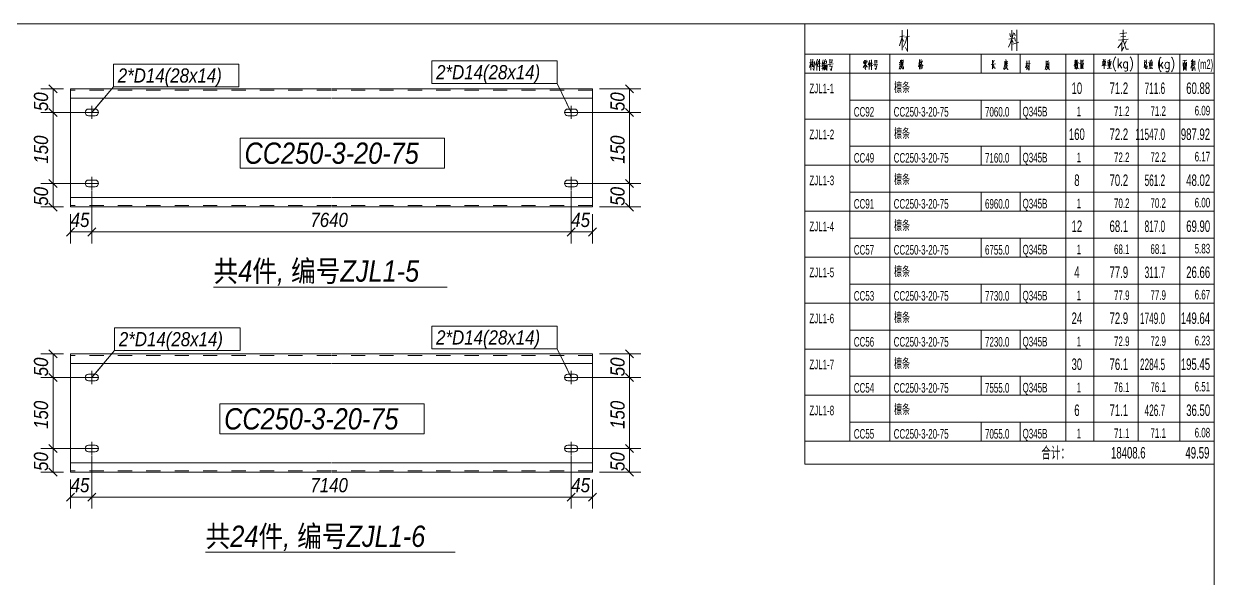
# Model space of a CAD drawing. Header units: millimetres. Extents: x 181 to 4047, y 165 to 2266.
# Drawn here: x 1214.5 to 1382.1, y 1358.8 to 1436.9 of the extents above; entities that cross this region are included whole.
import ezdxf

# ---------------------------------------------------------------- set-up
doc = ezdxf.new("R2010")
doc.units = ezdxf.units.MM
doc.linetypes.add('XKITLINE00', pattern=[0])
doc.linetypes.add('XKITLINE02', pattern=[4, 2, -2])
for name, color, linetype, lineweight in [('Bolt', 7, 'Continuous', 0), ('BoltMark', 3, 'Continuous', 0), ('DrawingSheet', 5, 'Continuous', 0), ('OtherObjectType', 1, 'Continuous', 0), ('Part', 2, 'Continuous', 0), ('PartMark', 3, 'Continuous', 0), ('Z-DIMENSIONS', 1, 'Continuous', 0)]:
    doc.layers.add(name, color=color, linetype=linetype, lineweight=lineweight)
doc.styles.add('Arial Italic', font='ariali.ttf')
doc.styles.add('宋体', font='arial.ttf')

msp = doc.modelspace()

# ---------------------------------------------------------------- linework, layer by layer
at = {"layer": 'Bolt', "color": 3, "linetype": 'XKITLINE00', "lineweight": 0}
for p, q in [((1224.06, 1423.53), (1224.06, 1425.39)), ((1291.57, 1425.39), (1291.57, 1423.53)), ((1223.16, 1424.64), (1223.13, 1424.46)), ((1223.13, 1424.46), (1223.16, 1424.28)), ((1223.13, 1424.46), (1223.13, 1424.46)), ((1224.99, 1424.46), (1223.13, 1424.46)), ((1223.26, 1424.79), (1223.16, 1424.64)), ((1223.16, 1424.28), (1223.26, 1424.13)), ((1223.42, 1424.89), (1223.26, 1424.79)), ((1223.26, 1424.13), (1223.42, 1424.03)), ((1223.59, 1424.93), (1223.42, 1424.89)), ((1223.42, 1424.03), (1223.59, 1423.99)), ((1224.53, 1424.93), (1223.59, 1424.93)), ((1223.59, 1423.99), (1224.53, 1423.99)), ((1224.71, 1424.89), (1224.53, 1424.93)), ((1224.53, 1423.99), (1224.71, 1424.03)), ((1224.86, 1424.79), (1224.71, 1424.89)), ((1224.71, 1424.03), (1224.86, 1424.13)), ((1224.96, 1424.64), (1224.86, 1424.79)), ((1224.86, 1424.13), (1224.96, 1424.28)), ((1224.99, 1424.46), (1224.96, 1424.64)), ((1224.96, 1424.28), (1224.99, 1424.46)), ((1224.99, 1424.46), (1224.99, 1424.46)), ((1290.68, 1424.64), (1290.64, 1424.46)), ((1290.64, 1424.46), (1290.64, 1424.46)), ((1290.64, 1424.46), (1290.68, 1424.28)), ((1290.64, 1424.46), (1292.51, 1424.46)), ((1290.78, 1424.79), (1290.68, 1424.64)), ((1290.68, 1424.28), (1290.78, 1424.13)), ((1290.93, 1424.89), (1290.78, 1424.79)), ((1290.78, 1424.13), (1290.93, 1424.03)), ((1291.11, 1424.93), (1290.93, 1424.89)), ((1290.93, 1424.03), (1291.11, 1423.99)), ((1292.04, 1424.93), (1291.11, 1424.93)), ((1291.11, 1423.99), (1292.04, 1423.99)), ((1292.22, 1424.89), (1292.04, 1424.93)), ((1292.04, 1423.99), (1292.22, 1424.03)), ((1292.37, 1424.79), (1292.22, 1424.89)), ((1292.22, 1424.03), (1292.37, 1424.13)), ((1292.47, 1424.64), (1292.37, 1424.79)), ((1292.37, 1424.13), (1292.47, 1424.28)), ((1292.51, 1424.46), (1292.47, 1424.64)), ((1292.47, 1424.28), (1292.51, 1424.46)), ((1292.51, 1424.46), (1292.51, 1424.46)), ((1224.06, 1413.53), (1224.06, 1415.39)), ((1291.57, 1415.39), (1291.57, 1413.53)), ((1223.16, 1414.64), (1223.13, 1414.46)), ((1223.13, 1414.46), (1223.16, 1414.28)), ((1223.13, 1414.46), (1223.13, 1414.46)), ((1224.99, 1414.46), (1223.13, 1414.46)), ((1223.26, 1414.79), (1223.16, 1414.64)), ((1223.16, 1414.28), (1223.26, 1414.13)), ((1223.42, 1414.89), (1223.26, 1414.79)), ((1223.26, 1414.13), (1223.42, 1414.03)), ((1223.59, 1414.93), (1223.42, 1414.89)), ((1223.42, 1414.03), (1223.59, 1413.99)), ((1224.53, 1414.93), (1223.59, 1414.93)), ((1223.59, 1413.99), (1224.53, 1413.99)), ((1224.71, 1414.89), (1224.53, 1414.93)), ((1224.53, 1413.99), (1224.71, 1414.03)), ((1224.86, 1414.79), (1224.71, 1414.89)), ((1224.71, 1414.03), (1224.86, 1414.13)), ((1224.96, 1414.64), (1224.86, 1414.79)), ((1224.86, 1414.13), (1224.96, 1414.28)), ((1224.99, 1414.46), (1224.96, 1414.64)), ((1224.96, 1414.28), (1224.99, 1414.46)), ((1224.99, 1414.46), (1224.99, 1414.46)), ((1290.68, 1414.64), (1290.64, 1414.46)), ((1290.64, 1414.46), (1290.64, 1414.46)), ((1290.64, 1414.46), (1290.68, 1414.28)), ((1290.64, 1414.46), (1292.51, 1414.46)), ((1290.78, 1414.79), (1290.68, 1414.64)), ((1290.68, 1414.28), (1290.78, 1414.13)), ((1290.93, 1414.89), (1290.78, 1414.79)), ((1290.78, 1414.13), (1290.93, 1414.03)), ((1291.11, 1414.93), (1290.93, 1414.89)), ((1290.93, 1414.03), (1291.11, 1413.99)), ((1292.04, 1414.93), (1291.11, 1414.93)), ((1291.11, 1413.99), (1292.04, 1413.99)), ((1292.22, 1414.89), (1292.04, 1414.93)), ((1292.04, 1413.99), (1292.22, 1414.03)), ((1292.37, 1414.79), (1292.22, 1414.89)), ((1292.22, 1414.03), (1292.37, 1414.13)), ((1292.47, 1414.64), (1292.37, 1414.79)), ((1292.37, 1414.13), (1292.47, 1414.28)), ((1292.51, 1414.46), (1292.47, 1414.64)), ((1292.47, 1414.28), (1292.51, 1414.46)), ((1292.51, 1414.46), (1292.51, 1414.46)), ((1223.16, 1387.28), (1223.13, 1387.1)), ((1223.13, 1387.1), (1223.16, 1386.92)), ((1223.13, 1387.1), (1223.13, 1387.1)), ((1224.99, 1387.1), (1223.13, 1387.1)), ((1223.26, 1387.43), (1223.16, 1387.28)), ((1223.16, 1386.92), (1223.26, 1386.77)), ((1223.42, 1387.53), (1223.26, 1387.43)), ((1223.26, 1386.77), (1223.42, 1386.67)), ((1223.59, 1387.56), (1223.42, 1387.53)), ((1223.42, 1386.67), (1223.59, 1386.63)), ((1224.53, 1387.56), (1223.59, 1387.56)), ((1223.59, 1386.63), (1224.53, 1386.63)), ((1224.06, 1386.16), (1224.06, 1388.03)), ((1224.71, 1387.53), (1224.53, 1387.56)), ((1224.53, 1386.63), (1224.71, 1386.67)), ((1224.86, 1387.43), (1224.71, 1387.53)), ((1224.71, 1386.67), (1224.86, 1386.77)), ((1224.96, 1387.28), (1224.86, 1387.43)), ((1224.86, 1386.77), (1224.96, 1386.92)), ((1224.99, 1387.1), (1224.96, 1387.28)), ((1224.96, 1386.92), (1224.99, 1387.1)), ((1224.99, 1387.1), (1224.99, 1387.1)), ((1290.68, 1387.28), (1290.64, 1387.1)), ((1290.64, 1387.1), (1290.64, 1387.1)), ((1290.64, 1387.1), (1290.68, 1386.92)), ((1290.64, 1387.1), (1292.51, 1387.1)), ((1290.78, 1387.43), (1290.68, 1387.28)), ((1290.68, 1386.92), (1290.78, 1386.77)), ((1290.93, 1387.53), (1290.78, 1387.43)), ((1290.78, 1386.77), (1290.93, 1386.67)), ((1291.11, 1387.56), (1290.93, 1387.53)), ((1290.93, 1386.67), (1291.11, 1386.63)), ((1292.04, 1387.56), (1291.11, 1387.56)), ((1291.11, 1386.63), (1292.04, 1386.63)), ((1291.57, 1388.03), (1291.57, 1386.16)), ((1292.22, 1387.53), (1292.04, 1387.56)), ((1292.04, 1386.63), (1292.22, 1386.67)), ((1292.37, 1387.43), (1292.22, 1387.53)), ((1292.22, 1386.67), (1292.37, 1386.77)), ((1292.47, 1387.28), (1292.37, 1387.43)), ((1292.37, 1386.77), (1292.47, 1386.92)), ((1292.51, 1387.1), (1292.47, 1387.28)), ((1292.47, 1386.92), (1292.51, 1387.1)), ((1292.51, 1387.1), (1292.51, 1387.1)), ((1223.16, 1377.28), (1223.13, 1377.1)), ((1223.13, 1377.1), (1223.16, 1376.92)), ((1223.13, 1377.1), (1223.13, 1377.1)), ((1224.99, 1377.1), (1223.13, 1377.1)), ((1223.26, 1377.43), (1223.16, 1377.28)), ((1223.16, 1376.92), (1223.26, 1376.77)), ((1223.42, 1377.53), (1223.26, 1377.43)), ((1223.26, 1376.77), (1223.42, 1376.67)), ((1223.59, 1377.56), (1223.42, 1377.53)), ((1223.42, 1376.67), (1223.59, 1376.63)), ((1224.53, 1377.56), (1223.59, 1377.56)), ((1223.59, 1376.63), (1224.53, 1376.63)), ((1224.06, 1376.16), (1224.06, 1378.03)), ((1224.71, 1377.53), (1224.53, 1377.56)), ((1224.53, 1376.63), (1224.71, 1376.67)), ((1224.86, 1377.43), (1224.71, 1377.53)), ((1224.71, 1376.67), (1224.86, 1376.77)), ((1224.96, 1377.28), (1224.86, 1377.43)), ((1224.86, 1376.77), (1224.96, 1376.92)), ((1224.99, 1377.1), (1224.96, 1377.28)), ((1224.96, 1376.92), (1224.99, 1377.1)), ((1224.99, 1377.1), (1224.99, 1377.1)), ((1290.68, 1377.28), (1290.64, 1377.1)), ((1290.64, 1377.1), (1290.64, 1377.1)), ((1290.64, 1377.1), (1290.68, 1376.92)), ((1290.64, 1377.1), (1292.51, 1377.1)), ((1290.78, 1377.43), (1290.68, 1377.28)), ((1290.68, 1376.92), (1290.78, 1376.77)), ((1290.93, 1377.53), (1290.78, 1377.43)), ((1290.78, 1376.77), (1290.93, 1376.67)), ((1291.11, 1377.56), (1290.93, 1377.53)), ((1290.93, 1376.67), (1291.11, 1376.63)), ((1292.04, 1377.56), (1291.11, 1377.56)), ((1291.11, 1376.63), (1292.04, 1376.63)), ((1291.57, 1378.03), (1291.57, 1376.16)), ((1292.22, 1377.53), (1292.04, 1377.56)), ((1292.04, 1376.63), (1292.22, 1376.67)), ((1292.37, 1377.43), (1292.22, 1377.53)), ((1292.22, 1376.67), (1292.37, 1376.77)), ((1292.47, 1377.28), (1292.37, 1377.43)), ((1292.37, 1376.77), (1292.47, 1376.92)), ((1292.51, 1377.1), (1292.47, 1377.28)), ((1292.47, 1376.92), (1292.51, 1377.1)), ((1292.51, 1377.1), (1292.51, 1377.1))]:
    msp.add_line(p, q, dxfattribs=at)
at = {"layer": 'BoltMark', "color": 3, "linetype": 'XKITLINE00', "lineweight": 0}
for p, q in [((1227.12, 1431.25), (1244.78, 1431.25)), ((1227.12, 1428.05), (1227.12, 1431.25)), ((1244.78, 1428.05), (1244.78, 1431.25)), ((1271.96, 1431.72), (1289.62, 1431.72)), ((1271.96, 1428.52), (1271.96, 1431.72)), ((1289.62, 1428.52), (1289.62, 1431.72)), ((1271.96, 1428.52), (1289.62, 1428.52)), ((1291.57, 1424.46), (1289.62, 1428.52)), ((1224.06, 1424.46), (1227.12, 1428.05)), ((1227.12, 1428.05), (1244.78, 1428.05)), ((1225.68, 1426.36), (1224.06, 1424.46)), ((1290.49, 1426.71), (1291.57, 1424.46)), ((1227.28, 1394.11), (1244.94, 1394.11)), ((1227.28, 1390.91), (1227.28, 1394.11)), ((1244.94, 1390.91), (1244.94, 1394.11)), ((1271.96, 1394.36), (1289.62, 1394.36)), ((1271.96, 1391.16), (1271.96, 1394.36)), ((1289.62, 1391.16), (1289.62, 1394.36)), ((1224.06, 1387.1), (1227.28, 1390.91)), ((1227.28, 1390.91), (1244.94, 1390.91)), ((1271.96, 1391.16), (1289.62, 1391.16)), ((1291.57, 1387.1), (1289.62, 1391.16)), ((1225.67, 1389.01), (1224.06, 1387.1)), ((1290.49, 1389.35), (1291.57, 1387.1))]:
    msp.add_line(p, q, dxfattribs=at)
at = {"layer": 'DrawingSheet', "color": 5, "linetype": 'XKITLINE00', "lineweight": 0}
for p, q in [((1382.15, 1436.93), (1119.35, 1436.93)), ((1382.15, 1252.43), (1382.15, 1436.93))]:
    msp.add_line(p, q, dxfattribs=at)
at = {"layer": 'OtherObjectType', "color": 6, "linetype": 'XKITLINE00', "lineweight": 0}
for p, q in [((1324.48, 1436.93), (1324.48, 1429.97)), ((1324.48, 1432.67), (1382.15, 1432.67)), ((1330.85, 1432.67), (1330.85, 1429.97)), ((1336.47, 1432.67), (1336.47, 1429.97)), ((1349.32, 1432.67), (1349.32, 1429.97)), ((1354.83, 1432.67), (1354.83, 1429.97)), ((1361.25, 1432.67), (1361.25, 1429.97)), ((1365.19, 1432.67), (1365.19, 1429.97)), ((1371.46, 1432.67), (1371.46, 1429.97)), ((1377.29, 1432.67), (1377.29, 1429.97)), ((1324.48, 1429.97), (1324.48, 1426.19)), ((1382.15, 1429.97), (1324.48, 1429.97)), ((1330.85, 1429.97), (1330.85, 1426.19)), ((1336.47, 1429.97), (1336.47, 1426.19)), ((1361.25, 1429.97), (1361.25, 1426.19)), ((1365.19, 1429.97), (1365.19, 1426.19)), ((1371.46, 1429.97), (1371.46, 1426.19)), ((1377.29, 1429.97), (1377.29, 1426.19)), ((1324.48, 1426.19), (1324.48, 1423.49)), ((1330.85, 1426.19), (1330.85, 1423.49)), ((1330.85, 1426.19), (1382.15, 1426.19)), ((1336.47, 1426.19), (1336.47, 1423.49)), ((1349.32, 1426.19), (1349.32, 1423.49)), ((1354.83, 1426.19), (1354.83, 1423.49)), ((1361.25, 1426.19), (1361.25, 1423.49)), ((1365.19, 1426.19), (1365.19, 1423.49)), ((1371.46, 1426.19), (1371.46, 1423.49)), ((1377.29, 1426.19), (1377.29, 1423.49)), ((1324.48, 1423.49), (1324.48, 1419.71)), ((1382.15, 1423.49), (1324.48, 1423.49)), ((1330.85, 1423.49), (1382.15, 1423.49)), ((1330.85, 1423.49), (1330.85, 1419.71)), ((1336.47, 1423.49), (1336.47, 1419.71)), ((1361.25, 1423.49), (1361.25, 1419.71)), ((1365.19, 1423.49), (1365.19, 1419.71)), ((1371.46, 1423.49), (1371.46, 1419.71)), ((1377.29, 1423.49), (1377.29, 1419.71)), ((1324.48, 1419.71), (1324.48, 1417.01)), ((1330.85, 1419.71), (1330.85, 1417.01)), ((1330.85, 1419.71), (1382.15, 1419.71)), ((1336.47, 1419.71), (1336.47, 1417.01)), ((1349.32, 1419.71), (1349.32, 1417.01)), ((1354.83, 1419.71), (1354.83, 1417.01)), ((1361.25, 1419.71), (1361.25, 1417.01)), ((1365.19, 1419.71), (1365.19, 1417.01)), ((1371.46, 1419.71), (1371.46, 1417.01)), ((1377.29, 1419.71), (1377.29, 1417.01)), ((1324.48, 1417.01), (1324.48, 1413.23)), ((1382.15, 1417.01), (1324.48, 1417.01)), ((1330.85, 1417.01), (1382.15, 1417.01)), ((1330.85, 1417.01), (1330.85, 1413.23)), ((1336.47, 1417.01), (1336.47, 1413.23)), ((1361.25, 1417.01), (1361.25, 1413.23)), ((1365.19, 1417.01), (1365.19, 1413.23)), ((1371.46, 1417.01), (1371.46, 1413.23)), ((1377.29, 1417.01), (1377.29, 1413.23)), ((1324.48, 1413.23), (1324.48, 1410.53)), ((1330.85, 1413.23), (1330.85, 1410.53)), ((1330.85, 1413.23), (1382.15, 1413.23)), ((1336.47, 1413.23), (1336.47, 1410.53)), ((1349.32, 1413.23), (1349.32, 1410.53)), ((1354.83, 1413.23), (1354.83, 1410.53)), ((1361.25, 1413.23), (1361.25, 1410.53)), ((1365.19, 1413.23), (1365.19, 1410.53)), ((1371.46, 1413.23), (1371.46, 1410.53)), ((1377.29, 1413.23), (1377.29, 1410.53)), ((1324.48, 1410.53), (1324.48, 1406.75)), ((1382.15, 1410.53), (1324.48, 1410.53)), ((1330.85, 1410.53), (1382.15, 1410.53)), ((1330.85, 1410.53), (1330.85, 1406.75)), ((1336.47, 1410.53), (1336.47, 1406.75)), ((1361.25, 1410.53), (1361.25, 1406.75)), ((1365.19, 1410.53), (1365.19, 1406.75)), ((1371.46, 1410.53), (1371.46, 1406.75)), ((1377.29, 1410.53), (1377.29, 1406.75)), ((1324.48, 1406.75), (1324.48, 1404.05)), ((1330.85, 1406.75), (1330.85, 1404.05)), ((1330.85, 1406.75), (1382.15, 1406.75)), ((1336.47, 1406.75), (1336.47, 1404.05)), ((1349.32, 1406.75), (1349.32, 1404.05)), ((1354.83, 1406.75), (1354.83, 1404.05)), ((1361.25, 1406.75), (1361.25, 1404.05)), ((1365.19, 1406.75), (1365.19, 1404.05)), ((1371.46, 1406.75), (1371.46, 1404.05)), ((1377.29, 1406.75), (1377.29, 1404.05)), ((1324.48, 1404.05), (1324.48, 1400.27)), ((1382.15, 1404.05), (1324.48, 1404.05)), ((1330.85, 1404.05), (1382.15, 1404.05)), ((1330.85, 1404.05), (1330.85, 1400.27)), ((1336.47, 1404.05), (1336.47, 1400.27)), ((1361.25, 1404.05), (1361.25, 1400.27)), ((1365.19, 1404.05), (1365.19, 1400.27)), ((1371.46, 1404.05), (1371.46, 1400.27)), ((1377.29, 1404.05), (1377.29, 1400.27)), ((1324.48, 1400.27), (1324.48, 1397.57)), ((1330.85, 1400.27), (1330.85, 1397.57)), ((1330.85, 1400.27), (1382.15, 1400.27)), ((1336.47, 1400.27), (1336.47, 1397.57)), ((1349.32, 1400.27), (1349.32, 1397.57)), ((1354.83, 1400.27), (1354.83, 1397.57)), ((1361.25, 1400.27), (1361.25, 1397.57)), ((1365.19, 1400.27), (1365.19, 1397.57)), ((1371.46, 1400.27), (1371.46, 1397.57)), ((1377.29, 1400.27), (1377.29, 1397.57)), ((1241.21, 1399.86), (1274.1, 1399.86)), ((1324.48, 1397.57), (1324.48, 1393.79)), ((1382.15, 1397.57), (1324.48, 1397.57)), ((1330.85, 1397.57), (1382.15, 1397.57)), ((1330.85, 1397.57), (1330.85, 1393.79)), ((1336.47, 1397.57), (1336.47, 1393.79)), ((1361.25, 1397.57), (1361.25, 1393.79)), ((1365.19, 1397.57), (1365.19, 1393.79)), ((1371.46, 1397.57), (1371.46, 1393.79)), ((1377.29, 1397.57), (1377.29, 1393.79)), ((1324.48, 1393.79), (1324.48, 1391.09)), ((1330.85, 1393.79), (1330.85, 1391.09)), ((1330.85, 1393.79), (1382.15, 1393.79)), ((1336.47, 1393.79), (1336.47, 1391.09)), ((1349.32, 1393.79), (1349.32, 1391.09)), ((1354.83, 1393.79), (1354.83, 1391.09)), ((1361.25, 1393.79), (1361.25, 1391.09)), ((1365.19, 1393.79), (1365.19, 1391.09)), ((1371.46, 1393.79), (1371.46, 1391.09)), ((1377.29, 1393.79), (1377.29, 1391.09)), ((1324.48, 1391.09), (1324.48, 1387.31)), ((1382.15, 1391.09), (1324.48, 1391.09)), ((1330.85, 1391.09), (1382.15, 1391.09)), ((1330.85, 1391.09), (1330.85, 1387.31)), ((1336.47, 1391.09), (1336.47, 1387.31)), ((1361.25, 1391.09), (1361.25, 1387.31)), ((1365.19, 1391.09), (1365.19, 1387.31)), ((1371.46, 1391.09), (1371.46, 1387.31)), ((1377.29, 1391.09), (1377.29, 1387.31)), ((1324.48, 1387.31), (1324.48, 1384.61)), ((1330.85, 1387.31), (1330.85, 1384.61)), ((1330.85, 1387.31), (1382.15, 1387.31)), ((1336.47, 1387.31), (1336.47, 1384.61)), ((1349.32, 1387.31), (1349.32, 1384.61)), ((1354.83, 1387.31), (1354.83, 1384.61)), ((1361.25, 1387.31), (1361.25, 1384.61)), ((1365.19, 1387.31), (1365.19, 1384.61)), ((1371.46, 1387.31), (1371.46, 1384.61)), ((1377.29, 1387.31), (1377.29, 1384.61)), ((1324.48, 1384.61), (1324.48, 1380.83)), ((1382.15, 1384.61), (1324.48, 1384.61)), ((1330.85, 1384.61), (1382.15, 1384.61)), ((1330.85, 1384.61), (1330.85, 1380.83)), ((1336.47, 1384.61), (1336.47, 1380.83)), ((1361.25, 1384.61), (1361.25, 1380.83)), ((1365.19, 1384.61), (1365.19, 1380.83)), ((1371.46, 1384.61), (1371.46, 1380.83)), ((1377.29, 1384.61), (1377.29, 1380.83)), ((1324.48, 1380.83), (1324.48, 1378.13)), ((1330.85, 1380.83), (1330.85, 1378.13)), ((1330.85, 1380.83), (1382.15, 1380.83)), ((1336.47, 1380.83), (1336.47, 1378.13)), ((1349.32, 1380.83), (1349.32, 1378.13)), ((1354.83, 1380.83), (1354.83, 1378.13)), ((1361.25, 1380.83), (1361.25, 1378.13)), ((1365.19, 1380.83), (1365.19, 1378.13)), ((1371.46, 1380.83), (1371.46, 1378.13)), ((1377.29, 1380.83), (1377.29, 1378.13)), ((1324.48, 1378.13), (1324.48, 1374.89)), ((1324.48, 1378.13), (1382.15, 1378.13)), ((1330.85, 1378.13), (1382.15, 1378.13)), ((1324.48, 1374.89), (1382.15, 1374.89)), ((1240.09, 1362.5), (1275.22, 1362.5))]:
    msp.add_line(p, q, dxfattribs=at)
at = {"layer": 'OtherObjectType', "color": 2, "linetype": 'XKITLINE00', "lineweight": 0}
for p, q in [((1338.48, 1435.23), (1337.85, 1435.08)), ((1338.21, 1433.21), (1338.21, 1436.06)), ((1338.96, 1436.15), (1338.96, 1433.04)), ((1353.36, 1435.59), (1353.46, 1435.08)), ((1353.63, 1436.06), (1353.63, 1433.18)), ((1353.86, 1435.66), (1353.71, 1434.89)), ((1354.01, 1435.62), (1354.13, 1435.23)), ((1354.34, 1433.11), (1354.34, 1436.09)), ((1368.85, 1435.53), (1369.86, 1435.66)), ((1369.34, 1436.09), (1369.34, 1434.72)), ((1337.82, 1433.82), (1338.21, 1435.08)), ((1338.44, 1434.42), (1338.21, 1434.89)), ((1338.61, 1434.22), (1338.36, 1433.65)), ((1338.56, 1435.06), (1339.21, 1435.19)), ((1338.91, 1435.12), (1338.61, 1434.22)), ((1338.96, 1433.04), (1338.69, 1433.58)), ((1353.41, 1434.18), (1353.18, 1433.65)), ((1353.23, 1434.78), (1353.91, 1434.91)), ((1353.63, 1434.85), (1353.41, 1434.18)), ((1353.63, 1434.72), (1353.83, 1434.29)), ((1353.8, 1434.05), (1354.64, 1434.35)), ((1354.01, 1434.99), (1354.16, 1434.48)), ((1369.04, 1434.18), (1368.6, 1433.54)), ((1370.01, 1434.78), (1368.68, 1434.61)), ((1368.98, 1435.08), (1369.71, 1435.19)), ((1369.31, 1434.68), (1369.04, 1434.18)), ((1369.09, 1433.07), (1369.44, 1433.65)), ((1369.14, 1434.29), (1369.14, 1433.15)), ((1369.31, 1434.61), (1369.77, 1433.37)), ((1369.78, 1434.52), (1369.53, 1434.01)), ((1369.77, 1433.37), (1370.07, 1433.37))]:
    msp.add_line(p, q, dxfattribs=at)
at = {"layer": 'OtherObjectType', "color": 4, "linetype": 'XKITLINE00', "lineweight": 0}
for p, q in [((1325.34, 1431.97), (1325.34, 1430.4)), ((1325.55, 1431.48), (1325.64, 1431.97)), ((1326.27, 1431.94), (1325.99, 1431.12)), ((1326.54, 1431.95), (1326.54, 1430.31)), ((1327.07, 1431.87), (1326.92, 1431.28)), ((1327.37, 1431.95), (1327.45, 1431.75)), ((1327.99, 1431.94), (1327.99, 1431.36)), ((1328.34, 1431.9), (1328.31, 1431.48)), ((1340.65, 1431.9), (1340.65, 1430.58)), ((1340.89, 1431.9), (1340.77, 1431.4)), ((1352.81, 1431.89), (1352.86, 1431.65)), ((1362.62, 1431.88), (1362.62, 1431.2)), ((1362.87, 1431.88), (1362.85, 1431.61)), ((1363.36, 1431.87), (1363.36, 1431.44)), ((1366.52, 1431.93), (1366.6, 1431.67)), ((1366.78, 1431.94), (1366.68, 1431.63)), ((1367.52, 1431.91), (1367.39, 1431.79)), ((1368.09, 1431.97), (1367.99, 1431.72)), ((1368.18, 1432.17), (1368.09, 1431.97)), ((1368.28, 1432.29), (1368.18, 1432.17)), ((1368.62, 1432.04), (1368.62, 1430.69)), ((1370.3, 1432.29), (1370.39, 1432.17)), ((1370.39, 1432.17), (1370.49, 1431.97)), ((1370.49, 1431.97), (1370.59, 1431.72)), ((1374.46, 1431.92), (1374.36, 1431.66)), ((1374.45, 1431.99), (1374.45, 1430.64)), ((1374.56, 1432.12), (1374.46, 1431.92)), ((1374.66, 1432.24), (1374.56, 1432.12)), ((1376.14, 1432.24), (1376.23, 1432.12)), ((1376.23, 1432.12), (1376.33, 1431.92)), ((1376.33, 1431.92), (1376.42, 1431.66)), ((1379.14, 1431.91), (1378.92, 1431.59)), ((1325.13, 1430.76), (1325.34, 1431.44)), ((1325.49, 1431.51), (1325.15, 1431.44)), ((1325.34, 1431.29), (1325.45, 1431.15)), ((1325.46, 1431.12), (1325.55, 1431.48)), ((1325.7, 1430.92), (1325.49, 1430.85)), ((1325.53, 1430.87), (1325.65, 1431.33)), ((1325.55, 1431.49), (1325.87, 1431.56)), ((1325.77, 1430.34), (1325.64, 1430.63)), ((1325.75, 1430.8), (1325.67, 1431.04)), ((1325.82, 1430.83), (1325.77, 1430.34)), ((1325.87, 1431.63), (1325.82, 1430.83)), ((1326.16, 1431.6), (1326.16, 1430.36)), ((1326.25, 1430.92), (1326.77, 1430.99)), ((1326.36, 1431.34), (1326.27, 1431.02)), ((1326.4, 1431.72), (1326.36, 1431.34)), ((1326.37, 1431.34), (1326.72, 1431.4)), ((1326.89, 1431.26), (1327.07, 1431.34)), ((1327.12, 1431.04), (1326.89, 1430.9)), ((1326.89, 1430.6), (1327.12, 1430.83)), ((1327.12, 1431.48), (1326.92, 1430.92)), ((1327.16, 1430.73), (1327.04, 1430.39)), ((1327.22, 1431.04), (1327.16, 1430.73)), ((1327.24, 1431.78), (1327.22, 1431.04)), ((1327.56, 1431.4), (1327.22, 1431.34)), ((1327.24, 1430.42), (1327.22, 1431.19)), ((1327.24, 1431.63), (1327.55, 1431.68)), ((1327.24, 1431.1), (1327.6, 1431.15)), ((1327.32, 1430.81), (1327.54, 1430.85)), ((1327.36, 1431.1), (1327.36, 1430.51)), ((1327.47, 1430.51), (1327.49, 1431.14)), ((1327.56, 1431.72), (1327.54, 1431.4)), ((1327.59, 1430.34), (1327.54, 1430.49)), ((1327.62, 1431.19), (1327.59, 1430.34)), ((1327.79, 1431.21), (1328.49, 1431.28)), ((1328.34, 1430.97), (1327.96, 1430.9)), ((1327.99, 1431.8), (1328.31, 1431.86)), ((1328.34, 1431.48), (1327.99, 1431.44)), ((1328.04, 1431.22), (1327.99, 1430.92)), ((1328.19, 1430.29), (1328.07, 1430.58)), ((1328.35, 1431.02), (1328.19, 1430.29)), ((1332.88, 1431.04), (1332.69, 1430.79)), ((1332.79, 1431.69), (1332.75, 1431.41)), ((1332.78, 1431.6), (1333.26, 1431.67)), ((1332.82, 1431.46), (1332.95, 1431.5)), ((1332.82, 1431.33), (1332.95, 1431.36)), ((1332.83, 1431.75), (1333.19, 1431.81)), ((1333.02, 1431.31), (1332.88, 1431.04)), ((1332.91, 1430.84), (1333.12, 1430.89)), ((1332.92, 1430.71), (1333.1, 1430.5)), ((1332.96, 1431.08), (1333.03, 1430.95)), ((1333.15, 1430.91), (1333, 1430.62)), ((1333.01, 1431.77), (1333.01, 1431.35)), ((1333.01, 1431.25), (1333.28, 1430.89)), ((1333.07, 1431.5), (1333.19, 1431.52)), ((1333.07, 1431.36), (1333.19, 1431.39)), ((1333.27, 1431.72), (1333.23, 1431.5)), ((1333.28, 1430.89), (1333.32, 1430.89)), ((1333.64, 1431.82), (1333.42, 1431.14)), ((1333.56, 1431.54), (1333.56, 1430.51)), ((1333.67, 1431.17), (1333.61, 1430.9)), ((1333.63, 1430.98), (1334.07, 1431.04)), ((1333.7, 1431.48), (1333.67, 1431.17)), ((1333.74, 1431.33), (1334.03, 1431.38)), ((1333.87, 1431.84), (1333.87, 1430.47)), ((1334.18, 1431.21), (1334.76, 1431.27)), ((1334.64, 1431.02), (1334.33, 1430.96)), ((1334.35, 1431.82), (1334.35, 1431.35)), ((1334.35, 1431.71), (1334.63, 1431.73)), ((1334.64, 1431.44), (1334.35, 1431.41)), ((1334.39, 1431.23), (1334.35, 1430.98)), ((1334.51, 1430.45), (1334.42, 1430.69)), ((1334.65, 1431.06), (1334.51, 1430.45)), ((1334.64, 1431.79), (1334.62, 1431.44)), ((1337.87, 1430.81), (1337.76, 1430.54)), ((1338.06, 1431.28), (1337.78, 1431.22)), ((1337.8, 1431.48), (1338.04, 1431.53)), ((1337.94, 1431.21), (1337.87, 1430.81)), ((1338.04, 1430.73), (1337.9, 1430.56)), ((1337.92, 1431.12), (1338.03, 1430.87)), ((1337.96, 1431.79), (1337.94, 1431.21)), ((1338.15, 1431.04), (1338.04, 1430.73)), ((1338.1, 1431.86), (1338.1, 1431.07)), ((1338.32, 1431.78), (1338.1, 1431.75)), ((1338.21, 1431.58), (1338.15, 1431.04)), ((1338.22, 1431.14), (1338.22, 1430.67)), ((1338.22, 1430.67), (1338.26, 1430.6)), ((1338.26, 1430.6), (1338.39, 1430.6)), ((1338.3, 1431.07), (1338.32, 1431.84)), ((1338.39, 1430.6), (1338.38, 1430.92)), ((1340.65, 1431.41), (1340.5, 1430.87)), ((1340.52, 1431.41), (1340.75, 1431.48)), ((1340.65, 1431.86), (1340.65, 1430.56)), ((1340.65, 1431.33), (1340.73, 1431.14)), ((1340.87, 1431.23), (1340.71, 1430.96)), ((1340.84, 1431.63), (1341.04, 1431.68)), ((1340.84, 1431.06), (1340.84, 1430.56)), ((1340.84, 1431), (1341.04, 1431.02)), ((1340.84, 1430.67), (1341.04, 1430.7)), ((1340.85, 1431.52), (1341.08, 1431.06)), ((1340.93, 1431.38), (1340.87, 1431.23)), ((1341.06, 1431.71), (1340.93, 1431.38)), ((1341.04, 1431.07), (1341.03, 1430.7)), ((1341.08, 1431.06), (1341.17, 1431.06)), ((1350.72, 1431.2), (1351.34, 1431.29)), ((1351.08, 1430.86), (1350.89, 1430.59)), ((1350.92, 1431.83), (1350.92, 1430.64)), ((1351.08, 1431.58), (1350.92, 1431.37)), ((1351.01, 1431.23), (1351.22, 1430.68)), ((1351.18, 1431.8), (1351.08, 1431.58)), ((1351.22, 1430.68), (1351.34, 1430.7)), ((1352.57, 1430.77), (1352.48, 1430.53)), ((1352.64, 1431.22), (1352.57, 1430.77)), ((1352.58, 1430.51), (1352.86, 1430.76)), ((1352.65, 1431.68), (1352.64, 1431.22)), ((1352.65, 1431.56), (1353.1, 1431.64)), ((1352.66, 1431.33), (1353.1, 1431.38)), ((1352.74, 1431.01), (1352.97, 1431.06)), ((1352.74, 1430.93), (1353.06, 1430.51)), ((1352.78, 1431.56), (1352.78, 1431.12)), ((1352.78, 1431.16), (1352.96, 1431.19)), ((1352.86, 1430.76), (1352.92, 1430.89)), ((1352.92, 1430.89), (1352.98, 1431.1)), ((1352.93, 1431.19), (1352.94, 1431.58)), ((1353.06, 1430.51), (1353.13, 1430.51)), ((1355.58, 1430.74), (1355.76, 1431.3)), ((1355.89, 1431.37), (1355.61, 1431.3)), ((1355.76, 1430.47), (1355.76, 1431.74)), ((1355.86, 1431.01), (1355.76, 1431.22)), ((1355.94, 1430.87), (1355.82, 1430.61)), ((1355.91, 1431.29), (1356.21, 1431.35)), ((1356.07, 1431.27), (1355.94, 1430.87)), ((1356.09, 1430.4), (1355.97, 1430.63)), ((1356.09, 1431.78), (1356.09, 1430.4)), ((1358.44, 1430.84), (1358.35, 1430.49)), ((1358.47, 1431.2), (1358.44, 1430.84)), ((1358.48, 1431.74), (1358.47, 1431.2)), ((1358.86, 1431.72), (1358.48, 1431.59)), ((1358.62, 1430.57), (1358.5, 1430.44)), ((1358.51, 1431.35), (1358.95, 1431.45)), ((1358.58, 1431.24), (1358.58, 1430.76)), ((1358.84, 1431.2), (1358.58, 1431.14)), ((1358.68, 1430.76), (1358.62, 1430.57)), ((1358.72, 1431.03), (1358.68, 1430.76)), ((1358.7, 1431.17), (1358.71, 1431.62)), ((1358.73, 1430.76), (1358.93, 1430.46)), ((1358.86, 1431.28), (1358.84, 1430.74)), ((1362.62, 1431.48), (1362.44, 1431.08)), ((1362.47, 1431.47), (1362.8, 1431.53)), ((1362.47, 1430.99), (1362.7, 1431.07)), ((1362.6, 1430.71), (1362.5, 1430.59)), ((1362.52, 1431.76), (1362.57, 1431.55)), ((1362.61, 1431.17), (1362.54, 1430.86)), ((1362.54, 1430.86), (1362.74, 1430.71)), ((1362.67, 1430.89), (1362.6, 1430.71)), ((1362.62, 1431.45), (1362.75, 1431.26)), ((1362.72, 1431.15), (1362.67, 1430.89)), ((1362.74, 1431.81), (1362.69, 1431.51)), ((1362.84, 1430.8), (1362.7, 1430.56)), ((1362.81, 1431.42), (1362.75, 1431.14)), ((1362.78, 1431.26), (1362.96, 1430.62)), ((1362.85, 1431.61), (1362.81, 1431.42)), ((1362.81, 1431.42), (1363.03, 1431.47)), ((1362.9, 1431.07), (1362.84, 1430.8)), ((1362.94, 1431.45), (1362.9, 1431.07)), ((1362.96, 1430.62), (1363.06, 1430.62)), ((1363.18, 1431.34), (1363.8, 1431.38)), ((1363.21, 1430.59), (1363.75, 1430.63)), ((1363.32, 1430.77), (1363.68, 1430.8)), ((1363.35, 1431.28), (1363.35, 1430.87)), ((1363.35, 1431.2), (1363.68, 1431.23)), ((1363.68, 1430.94), (1363.35, 1430.92)), ((1363.36, 1431.78), (1363.68, 1431.81)), ((1363.36, 1431.63), (1363.63, 1431.66)), ((1363.68, 1431.53), (1363.36, 1431.5)), ((1363.4, 1431.07), (1363.61, 1431.08)), ((1363.51, 1431.21), (1363.51, 1430.62)), ((1363.68, 1431.84), (1363.67, 1431.53)), ((1363.68, 1431.28), (1363.67, 1430.94)), ((1366.33, 1431), (1366.95, 1431.07)), ((1366.48, 1431.66), (1366.48, 1431.13)), ((1366.82, 1431.63), (1366.48, 1431.58)), ((1366.48, 1431.18), (1366.84, 1431.22)), ((1366.53, 1431.4), (1366.78, 1431.43)), ((1366.66, 1430.61), (1366.66, 1431.6)), ((1366.83, 1431.66), (1366.81, 1431.22)), ((1367.07, 1431.53), (1367.69, 1431.63)), ((1367.69, 1430.69), (1367.08, 1430.63)), ((1367.39, 1431.79), (1367.19, 1431.7)), ((1367.2, 1431.47), (1367.22, 1430.96)), ((1367.22, 1431.4), (1367.57, 1431.45)), ((1367.6, 1431.09), (1367.22, 1431.05)), ((1367.56, 1430.88), (1367.22, 1430.84)), ((1367.24, 1431.22), (1367.51, 1431.26)), ((1367.39, 1431.79), (1367.39, 1430.67)), ((1367.59, 1431.53), (1367.56, 1431.11)), ((1367.99, 1431.72), (1367.94, 1431.4)), ((1367.94, 1431.4), (1367.94, 1431.14)), ((1367.94, 1431.14), (1367.99, 1430.82)), ((1367.99, 1430.82), (1368.09, 1430.56)), ((1368.09, 1430.56), (1368.18, 1430.37)), ((1368.18, 1430.37), (1368.28, 1430.24)), ((1369.1, 1431.59), (1368.62, 1430.94)), ((1368.81, 1431.2), (1369.14, 1430.69)), ((1369.44, 1431.4), (1369.38, 1431.2)), ((1369.38, 1431.2), (1369.38, 1431.07)), ((1369.38, 1431.07), (1369.44, 1430.88)), ((1369.53, 1431.53), (1369.44, 1431.4)), ((1369.44, 1430.88), (1369.53, 1430.75)), ((1369.63, 1431.59), (1369.53, 1431.53)), ((1369.53, 1430.75), (1369.63, 1430.69)), ((1369.63, 1430.24), (1369.53, 1430.31)), ((1369.77, 1431.59), (1369.63, 1431.59)), ((1369.63, 1430.69), (1369.77, 1430.69)), ((1369.77, 1430.24), (1369.63, 1430.24)), ((1369.86, 1431.53), (1369.77, 1431.59)), ((1369.77, 1430.69), (1369.86, 1430.75)), ((1369.86, 1430.31), (1369.77, 1430.24)), ((1369.96, 1431.4), (1369.86, 1431.53)), ((1369.86, 1430.75), (1369.96, 1430.88)), ((1369.92, 1430.37), (1369.86, 1430.31)), ((1369.96, 1430.56), (1369.92, 1430.37)), ((1369.96, 1431.59), (1369.96, 1430.56)), ((1370.39, 1430.37), (1370.3, 1430.24)), ((1370.49, 1430.56), (1370.39, 1430.37)), ((1370.59, 1430.82), (1370.49, 1430.56)), ((1370.59, 1431.72), (1370.64, 1431.4)), ((1370.64, 1431.14), (1370.59, 1430.82)), ((1370.64, 1431.4), (1370.64, 1431.14)), ((1372.32, 1430.99), (1372.27, 1430.78)), ((1372.32, 1431.83), (1372.41, 1431.62)), ((1372.32, 1431.04), (1372.43, 1430.78)), ((1372.33, 1431.56), (1372.33, 1431.12)), ((1372.33, 1431.5), (1372.63, 1431.54)), ((1372.61, 1431.26), (1372.33, 1431.22)), ((1372.43, 1430.78), (1372.53, 1430.66)), ((1372.44, 1431.1), (1372.55, 1430.93)), ((1372.6, 1431.84), (1372.53, 1431.54)), ((1372.53, 1430.66), (1372.68, 1430.59)), ((1372.63, 1431.58), (1372.6, 1431.26)), ((1372.68, 1430.59), (1372.63, 1430.86)), ((1372.66, 1431.04), (1372.76, 1430.83)), ((1372.9, 1431.48), (1373.52, 1431.58)), ((1373.52, 1430.64), (1372.92, 1430.57)), ((1373.23, 1431.73), (1373.03, 1431.65)), ((1373.04, 1431.41), (1373.06, 1430.91)), ((1373.04, 1431.35), (1373.4, 1431.39)), ((1373.39, 1430.83), (1373.04, 1430.78)), ((1373.44, 1431.04), (1373.06, 1430.99)), ((1373.08, 1431.17), (1373.35, 1431.2)), ((1373.36, 1431.86), (1373.23, 1431.73)), ((1373.23, 1431.73), (1373.23, 1430.62)), ((1373.43, 1431.47), (1373.39, 1431.05)), ((1374.36, 1431.66), (1374.32, 1431.34)), ((1374.32, 1431.34), (1374.32, 1431.09)), ((1374.32, 1431.09), (1374.36, 1430.77)), ((1374.36, 1430.77), (1374.46, 1430.51)), ((1374.93, 1431.53), (1374.45, 1430.89)), ((1374.46, 1430.51), (1374.56, 1430.31)), ((1374.56, 1430.31), (1374.66, 1430.18)), ((1374.64, 1431.15), (1374.98, 1430.64)), ((1375.27, 1431.34), (1375.22, 1431.15)), ((1375.22, 1431.15), (1375.22, 1431.02)), ((1375.22, 1431.02), (1375.27, 1430.83)), ((1375.36, 1431.47), (1375.27, 1431.34)), ((1375.27, 1430.83), (1375.36, 1430.7)), ((1375.46, 1431.53), (1375.36, 1431.47)), ((1375.36, 1430.7), (1375.46, 1430.64)), ((1375.46, 1430.18), (1375.36, 1430.25)), ((1375.6, 1431.53), (1375.46, 1431.53)), ((1375.46, 1430.64), (1375.6, 1430.64)), ((1375.7, 1431.47), (1375.6, 1431.53)), ((1375.6, 1430.64), (1375.7, 1430.7)), ((1375.7, 1430.25), (1375.6, 1430.18)), ((1375.8, 1431.34), (1375.7, 1431.47)), ((1375.7, 1430.7), (1375.8, 1430.83)), ((1375.75, 1430.31), (1375.7, 1430.25)), ((1375.8, 1430.51), (1375.75, 1430.31)), ((1375.8, 1431.53), (1375.8, 1430.51)), ((1376.23, 1430.31), (1376.14, 1430.18)), ((1376.33, 1430.51), (1376.23, 1430.31)), ((1376.42, 1430.77), (1376.33, 1430.51)), ((1376.42, 1431.66), (1376.47, 1431.34)), ((1376.47, 1431.09), (1376.42, 1430.77)), ((1376.47, 1431.34), (1376.47, 1431.09)), ((1378.3, 1431.83), (1377.72, 1431.74)), ((1377.8, 1431.5), (1377.81, 1430.34)), ((1378.23, 1431.42), (1377.8, 1431.34)), ((1377.81, 1430.48), (1378.2, 1430.55)), ((1377.93, 1431.36), (1377.93, 1430.52)), ((1378.05, 1431.15), (1377.93, 1431.12)), ((1377.93, 1430.85), (1378.05, 1430.89)), ((1377.97, 1431.38), (1378.01, 1431.79)), ((1378.09, 1431.38), (1378.08, 1430.53)), ((1378.2, 1430.36), (1378.24, 1431.51)), ((1378.97, 1431), (1378.86, 1430.69)), ((1378.89, 1431.33), (1379.16, 1431.4)), ((1379.05, 1431.33), (1378.97, 1431)), ((1379.05, 1431.72), (1379.05, 1430.31)), ((1379.05, 1431.23), (1379.15, 1431.02)), ((1379.26, 1430.89), (1379.11, 1430.29)), ((1379.21, 1431.74), (1379.21, 1431.02)), ((1379.21, 1431.6), (1379.41, 1431.67)), ((1379.41, 1431.14), (1379.21, 1431.08)), ((1379.38, 1430.91), (1379.47, 1430.34)), ((1379.42, 1431.7), (1379.4, 1431.14)), ((1375.6, 1430.18), (1375.46, 1430.18))]:
    msp.add_line(p, q, dxfattribs=at)
at = {"layer": 'Part', "color": 2, "linetype": 'XKITLINE00', "lineweight": 0}
for p, q in [((1221.06, 1427.79), (1221.06, 1411.13)), ((1257.74, 1427.79), (1221.06, 1427.79)), ((1294.57, 1427.79), (1257.84, 1427.79)), ((1294.57, 1411.13), (1294.57, 1427.79)), ((1257.74, 1426.46), (1221.06, 1426.46)), ((1294.57, 1426.46), (1257.84, 1426.46)), ((1257.74, 1412.46), (1221.06, 1412.46)), ((1294.57, 1412.46), (1257.84, 1412.46)), ((1221.06, 1411.13), (1257.74, 1411.13)), ((1257.84, 1411.13), (1294.57, 1411.13)), ((1221.06, 1373.76), (1221.06, 1390.43)), ((1257.74, 1390.43), (1221.06, 1390.43)), ((1294.57, 1390.43), (1257.84, 1390.43)), ((1294.57, 1373.76), (1294.57, 1390.43)), ((1257.74, 1389.1), (1221.06, 1389.1)), ((1294.57, 1389.1), (1257.84, 1389.1)), ((1257.74, 1375.1), (1221.06, 1375.1)), ((1294.57, 1375.1), (1257.84, 1375.1)), ((1257.74, 1373.76), (1221.06, 1373.76)), ((1294.57, 1373.76), (1257.84, 1373.76))]:
    msp.add_line(p, q, dxfattribs=at)
at = {"layer": 'Part', "color": 7, "linetype": 'XKITLINE02', "lineweight": 0}
for p, q in [((1257.74, 1427.59), (1221.06, 1427.59)), ((1294.57, 1427.59), (1257.84, 1427.59)), ((1257.74, 1411.33), (1221.06, 1411.33)), ((1294.57, 1411.33), (1257.84, 1411.33)), ((1257.74, 1390.23), (1221.06, 1390.23)), ((1294.57, 1390.23), (1257.84, 1390.23)), ((1257.74, 1373.96), (1221.06, 1373.96)), ((1294.57, 1373.96), (1257.84, 1373.96))]:
    msp.add_line(p, q, dxfattribs=at)
at = {"layer": 'PartMark', "color": 1, "linetype": 'XKITLINE00', "lineweight": 0}
for p, q in [((1244.97, 1420.81), (1273.74, 1420.81)), ((1244.97, 1416.61), (1244.97, 1420.81)), ((1273.74, 1416.61), (1273.74, 1420.81)), ((1244.97, 1416.61), (1273.74, 1416.61)), ((1242.1, 1383.39), (1270.87, 1383.39)), ((1242.1, 1379.19), (1242.1, 1383.39)), ((1270.87, 1379.19), (1270.87, 1383.39)), ((1242.1, 1379.19), (1270.87, 1379.19))]:
    msp.add_line(p, q, dxfattribs=at)
at = {"layer": 'Z-DIMENSIONS', "color": 4, "linetype": 'XKITLINE00', "lineweight": 0}
for p, q in [((1220.06, 1427.79), (1216.9, 1427.79)), ((1218.03, 1428.36), (1219.16, 1427.23)), ((1218.6, 1424.46), (1218.6, 1427.79)), ((1295.57, 1427.79), (1301.41, 1427.79)), ((1299.25, 1428.36), (1300.38, 1427.23)), ((1299.81, 1424.46), (1299.81, 1427.79)), ((1223.06, 1424.46), (1216.9, 1424.46)), ((1223.06, 1424.46), (1216.9, 1424.46)), ((1218.03, 1425.02), (1219.16, 1423.89)), ((1218.03, 1425.02), (1219.16, 1423.89)), ((1218.6, 1414.46), (1218.6, 1424.46)), ((1292.57, 1424.46), (1301.41, 1424.46)), ((1292.57, 1424.46), (1301.41, 1424.46)), ((1299.25, 1425.02), (1300.38, 1423.89)), ((1299.25, 1425.02), (1300.38, 1423.89)), ((1299.81, 1414.46), (1299.81, 1424.46)), ((1223.06, 1414.46), (1216.9, 1414.46)), ((1223.06, 1414.46), (1216.9, 1414.46)), ((1218.03, 1415.02), (1219.16, 1413.89)), ((1218.03, 1415.02), (1219.16, 1413.89)), ((1218.6, 1411.13), (1218.6, 1414.46)), ((1224.06, 1413.46), (1224.06, 1406.01)), ((1224.06, 1413.46), (1224.06, 1406.01)), ((1291.57, 1413.46), (1291.57, 1406.01)), ((1291.57, 1413.46), (1291.57, 1406.01)), ((1292.57, 1414.46), (1301.41, 1414.46)), ((1292.57, 1414.46), (1301.41, 1414.46)), ((1299.25, 1415.02), (1300.38, 1413.89)), ((1299.25, 1415.02), (1300.38, 1413.89)), ((1299.81, 1411.13), (1299.81, 1414.46)), ((1220.06, 1411.13), (1216.9, 1411.13)), ((1218.03, 1411.69), (1219.16, 1410.56)), ((1221.06, 1410.13), (1221.06, 1406.01)), ((1294.57, 1410.13), (1294.57, 1406.01)), ((1295.57, 1411.13), (1301.41, 1411.13)), ((1299.25, 1411.69), (1300.38, 1410.56)), ((1221.63, 1408.18), (1220.5, 1407.04)), ((1221.06, 1407.61), (1224.06, 1407.61)), ((1224.63, 1408.18), (1223.5, 1407.04)), ((1224.63, 1408.18), (1223.5, 1407.04)), ((1224.06, 1407.61), (1291.57, 1407.61)), ((1292.14, 1408.18), (1291.01, 1407.04)), ((1292.14, 1408.18), (1291.01, 1407.04)), ((1291.57, 1407.61), (1294.57, 1407.61)), ((1295.14, 1408.18), (1294.01, 1407.04)), ((1220.06, 1390.43), (1216.9, 1390.43)), ((1218.03, 1391), (1219.16, 1389.86)), ((1218.6, 1387.1), (1218.6, 1390.43)), ((1295.57, 1390.43), (1301.41, 1390.43)), ((1299.25, 1391), (1300.38, 1389.86)), ((1299.81, 1387.1), (1299.81, 1390.43)), ((1223.06, 1387.1), (1216.9, 1387.1)), ((1223.06, 1387.1), (1216.9, 1387.1)), ((1218.03, 1387.66), (1219.16, 1386.53)), ((1218.03, 1387.66), (1219.16, 1386.53)), ((1218.6, 1377.1), (1218.6, 1387.1)), ((1292.57, 1387.1), (1301.41, 1387.1)), ((1292.57, 1387.1), (1301.41, 1387.1)), ((1299.25, 1387.66), (1300.38, 1386.53)), ((1299.25, 1387.66), (1300.38, 1386.53)), ((1299.81, 1377.1), (1299.81, 1387.1)), ((1223.06, 1377.1), (1216.9, 1377.1)), ((1223.06, 1377.1), (1216.9, 1377.1)), ((1218.03, 1377.66), (1219.16, 1376.53)), ((1218.03, 1377.66), (1219.16, 1376.53)), ((1218.6, 1373.76), (1218.6, 1377.1)), ((1292.57, 1377.1), (1301.41, 1377.1)), ((1292.57, 1377.1), (1301.41, 1377.1)), ((1299.25, 1377.66), (1300.38, 1376.53)), ((1299.25, 1377.66), (1300.38, 1376.53)), ((1299.81, 1373.76), (1299.81, 1377.1)), ((1224.06, 1376.1), (1224.06, 1368.65)), ((1224.06, 1376.1), (1224.06, 1368.65)), ((1291.57, 1376.1), (1291.57, 1368.65)), ((1291.57, 1376.1), (1291.57, 1368.65)), ((1220.06, 1373.76), (1216.9, 1373.76)), ((1218.03, 1374.33), (1219.16, 1373.2)), ((1295.57, 1373.76), (1301.41, 1373.76)), ((1299.25, 1374.33), (1300.38, 1373.2)), ((1221.06, 1372.76), (1221.06, 1368.65)), ((1294.57, 1372.76), (1294.57, 1368.65)), ((1221.63, 1370.81), (1220.5, 1369.68)), ((1221.06, 1370.25), (1224.06, 1370.25)), ((1224.63, 1370.81), (1223.5, 1369.68)), ((1224.63, 1370.81), (1223.5, 1369.68)), ((1224.06, 1370.25), (1291.57, 1370.25)), ((1292.14, 1370.81), (1291.01, 1369.68)), ((1292.14, 1370.81), (1291.01, 1369.68)), ((1291.57, 1370.25), (1294.57, 1370.25)), ((1295.14, 1370.81), (1294.01, 1369.68))]:
    msp.add_line(p, q, dxfattribs=at)
at = {"layer": 'Z-DIMENSIONS', "color": 3}
for p in [(1218.6, 1427.79), (1299.81, 1427.79), (1218.6, 1424.46), (1218.6, 1424.46), (1299.81, 1424.46), (1299.81, 1424.46), (1218.6, 1414.46), (1218.6, 1414.46), (1299.81, 1414.46), (1299.81, 1414.46), (1218.6, 1411.13), (1299.81, 1411.13), (1221.06, 1407.61), (1224.06, 1407.61), (1224.06, 1407.61), (1291.57, 1407.61), (1291.57, 1407.61), (1294.57, 1407.61), (1218.6, 1390.43), (1299.81, 1390.43), (1218.6, 1387.1), (1218.6, 1387.1), (1299.81, 1387.1), (1299.81, 1387.1), (1218.6, 1377.1), (1218.6, 1377.1), (1299.81, 1377.1), (1299.81, 1377.1), (1218.6, 1373.76), (1299.81, 1373.76), (1221.06, 1370.25), (1224.06, 1370.25), (1224.06, 1370.25), (1291.57, 1370.25), (1291.57, 1370.25), (1294.57, 1370.25)]:
    msp.add_point(p, dxfattribs=at)

# ---------------------------------------------------------------- texts
at = {"layer": 'BoltMark', "color": 7, "style": 'Arial Italic', "width": 0.85}
for p in [(1227.72, 1428.65), (1272.56, 1429.12), (1227.88, 1391.51), (1272.56, 1391.76)]:
    msp.add_text('2*D14(28x14)', height=2, dxfattribs=at).set_placement(p)
at = {"layer": 'OtherObjectType', "color": 4, "style": '宋体'}
for s, height, width, p in [('(m2)', 1.35, 0.51, (1379.83, 1430.56)), ('10', 1.62, 0.595, (1362.06, 1427.05)), ('71.2', 1.62, 0.595, (1367.41, 1427.05)), ('60.88', 1.62, 0.595, (1378.21, 1427.05)), ('160', 1.62, 0.595, (1361.68, 1420.57)), ('72.2', 1.62, 0.595, (1367.41, 1420.57)), ('987.92', 1.62, 0.595, (1377.45, 1420.57)), ('8', 1.62, 0.595, (1362.44, 1414.09)), ('70.2', 1.62, 0.595, (1367.41, 1414.09)), ('48.02', 1.62, 0.595, (1378.21, 1414.09)), ('12', 1.62, 0.595, (1362.06, 1407.61)), ('68.1', 1.62, 0.595, (1367.41, 1407.61)), ('69.90', 1.62, 0.595, (1378.21, 1407.61)), ('4', 1.62, 0.595, (1362.44, 1401.13)), ('77.9', 1.62, 0.595, (1367.41, 1401.13)), ('26.66', 1.62, 0.595, (1378.21, 1401.13)), ('24', 1.62, 0.595, (1362.06, 1394.65)), ('72.9', 1.62, 0.595, (1367.41, 1394.65)), ('149.64', 1.62, 0.595, (1377.45, 1394.65)), ('30', 1.62, 0.595, (1362.06, 1388.17)), ('76.1', 1.62, 0.595, (1367.41, 1388.17)), ('195.45', 1.62, 0.595, (1377.45, 1388.17)), ('6', 1.62, 0.595, (1362.44, 1381.69)), ('71.1', 1.62, 0.595, (1367.41, 1381.69)), ('36.50', 1.62, 0.595, (1378.21, 1381.69))]:
    msp.add_text(s, height=height, dxfattribs=dict(at, width=width)).set_placement(p)
at = {"layer": 'OtherObjectType', "color": 7, "style": '宋体', "width": 0.595}
for s, height, p in [('ZJL1-1', 1.35, (1325.13, 1427.16)), ('檩条', 1.35, (1337.06, 1427.32)), ('CC92', 1.35, (1331.39, 1423.86)), ('CC250-3-20-75', 1.35, (1337.01, 1423.86)), ('7060.0', 1.35, (1349.87, 1423.86)), ('Q345B', 1.35, (1355.16, 1423.89)), ('1', 1.35, (1362.79, 1423.92)), ('71.2', 1.35, (1368.04, 1423.94)), ('71.2', 1.35, (1373.17, 1423.97)), ('6.09', 1.35, (1379.4, 1424.03)), ('ZJL1-2', 1.35, (1325.13, 1420.68)), ('檩条', 1.35, (1337.06, 1420.84)), ('CC49', 1.35, (1331.39, 1417.38)), ('CC250-3-20-75', 1.35, (1337.01, 1417.38)), ('7160.0', 1.35, (1349.87, 1417.38)), ('Q345B', 1.35, (1355.16, 1417.41)), ('1', 1.35, (1362.79, 1417.44)), ('72.2', 1.35, (1368.04, 1417.46)), ('72.2', 1.35, (1373.17, 1417.49)), ('6.17', 1.35, (1379.4, 1417.55)), ('ZJL1-3', 1.35, (1325.13, 1414.2)), ('檩条', 1.35, (1337.06, 1414.36)), ('CC91', 1.35, (1331.39, 1410.9)), ('CC250-3-20-75', 1.35, (1337.01, 1410.9)), ('6960.0', 1.35, (1349.87, 1410.9)), ('Q345B', 1.35, (1355.16, 1410.93)), ('1', 1.35, (1362.79, 1410.96)), ('70.2', 1.35, (1368.04, 1410.98)), ('70.2', 1.35, (1373.17, 1411.01)), ('6.00', 1.35, (1379.4, 1411.07)), ('ZJL1-4', 1.35, (1325.13, 1407.72)), ('檩条', 1.35, (1337.06, 1407.88)), ('CC57', 1.35, (1331.39, 1404.42)), ('CC250-3-20-75', 1.35, (1337.01, 1404.42)), ('6755.0', 1.35, (1349.87, 1404.42)), ('Q345B', 1.35, (1355.16, 1404.45)), ('1', 1.35, (1362.79, 1404.48)), ('68.1', 1.35, (1368.04, 1404.5)), ('68.1', 1.35, (1373.17, 1404.53)), ('5.83', 1.35, (1379.4, 1404.59)), ('ZJL1-5', 1.35, (1325.13, 1401.24)), ('檩条', 1.35, (1337.06, 1401.4)), ('CC53', 1.35, (1331.39, 1397.94)), ('CC250-3-20-75', 1.35, (1337.01, 1397.94)), ('7730.0', 1.35, (1349.87, 1397.94)), ('Q345B', 1.35, (1355.16, 1397.97)), ('1', 1.35, (1362.79, 1398)), ('77.9', 1.35, (1368.04, 1398.02)), ('77.9', 1.35, (1373.17, 1398.05)), ('6.67', 1.35, (1379.4, 1398.11)), ('ZJL1-6', 1.35, (1325.13, 1394.76)), ('檩条', 1.35, (1337.06, 1394.92)), ('CC56', 1.35, (1331.39, 1391.46)), ('CC250-3-20-75', 1.35, (1337.01, 1391.46)), ('7230.0', 1.35, (1349.87, 1391.46)), ('Q345B', 1.35, (1355.16, 1391.49)), ('1', 1.35, (1362.79, 1391.52)), ('72.9', 1.35, (1368.04, 1391.54)), ('72.9', 1.35, (1373.17, 1391.57)), ('6.23', 1.35, (1379.4, 1391.63)), ('檩条', 1.35, (1337.06, 1388.44)), ('ZJL1-7', 1.35, (1325.13, 1388.28)), ('CC54', 1.35, (1331.39, 1384.98)), ('CC250-3-20-75', 1.35, (1337.01, 1384.98)), ('7555.0', 1.35, (1349.87, 1384.98)), ('Q345B', 1.35, (1355.16, 1385.01)), ('1', 1.35, (1362.79, 1385.04)), ('76.1', 1.35, (1368.04, 1385.06)), ('76.1', 1.35, (1373.17, 1385.09)), ('6.51', 1.35, (1379.4, 1385.15)), ('檩条', 1.35, (1337.06, 1381.96)), ('ZJL1-8', 1.35, (1325.13, 1381.8)), ('Q345B', 1.35, (1355.16, 1378.53)), ('1', 1.35, (1362.79, 1378.56)), ('71.1', 1.35, (1368.04, 1378.58)), ('71.1', 1.35, (1373.17, 1378.61)), ('6.08', 1.35, (1379.4, 1378.67)), ('CC55', 1.35, (1331.39, 1378.5)), ('CC250-3-20-75', 1.35, (1337.01, 1378.5)), ('7055.0', 1.35, (1349.87, 1378.5)), ('合计：', 1.62, (1357.8, 1375.7))]:
    msp.add_text(s, height=height, dxfattribs=at).set_placement(p)
at = {"layer": 'OtherObjectType', "color": 6}
for s, height, style, width, p in [('711.6', 1.62, '宋体', 0.51, (1372.35, 1427.04)), ('11547.0', 1.62, '宋体', 0.51, (1371.05, 1420.56)), ('561.2', 1.62, '宋体', 0.51, (1372.35, 1414.08)), ('817.0', 1.62, '宋体', 0.51, (1372.35, 1407.6)), ('共4件, 编号ZJL1-5', 3, 'Arial Italic', 0.85, (1241.21, 1400.61)), ('311.7', 1.62, '宋体', 0.51, (1372.35, 1401.12)), ('1749.0', 1.62, '宋体', 0.51, (1371.7, 1394.64)), ('2284.5', 1.62, '宋体', 0.51, (1371.7, 1388.16)), ('426.7', 1.62, '宋体', 0.51, (1372.35, 1381.68)), ('18408.6', 1.62, '宋体', 0.595, (1367.62, 1375.7)), ('49.59', 1.62, '宋体', 0.595, (1378.1, 1375.7)), ('共24件, 编号ZJL1-6', 3, 'Arial Italic', 0.85, (1240.09, 1363.25))]:
    msp.add_text(s, height=height, dxfattribs=dict(at, style=style, width=width)).set_placement(p)
at = {"layer": 'PartMark', "color": 7, "style": 'Arial Italic', "width": 0.85}
for p in [(1245.57, 1417.21), (1242.7, 1379.79)]:
    msp.add_text('CC250-3-20-75', height=3, dxfattribs=at).set_placement(p)
at = {"layer": 'Z-DIMENSIONS', "color": 3, "style": 'Arial Italic', "width": 0.85}
for s, p in [('50', (1217.9, 1424.64)), ('50', (1299.11, 1424.64)), ('150', (1217.9, 1417.23)), ('150', (1299.11, 1417.23)), ('50', (1217.9, 1411.31)), ('50', (1299.11, 1411.31)), ('50', (1217.9, 1387.28)), ('50', (1299.11, 1387.28)), ('150', (1217.9, 1379.87)), ('150', (1299.11, 1379.87)), ('50', (1217.9, 1373.95)), ('50', (1299.11, 1373.95))]:
    msp.add_text(s, height=2, rotation=90.0002, dxfattribs=at).set_placement(p)
for s, p in [('45', (1221.08, 1408.31)), ('7640', (1254.85, 1408.31)), ('45', (1291.59, 1408.31)), ('45', (1221.08, 1370.95)), ('7140', (1254.85, 1370.95)), ('45', (1291.59, 1370.95))]:
    msp.add_text(s, height=2, dxfattribs=at).set_placement(p)

doc.saveas('drawing.dxf')
